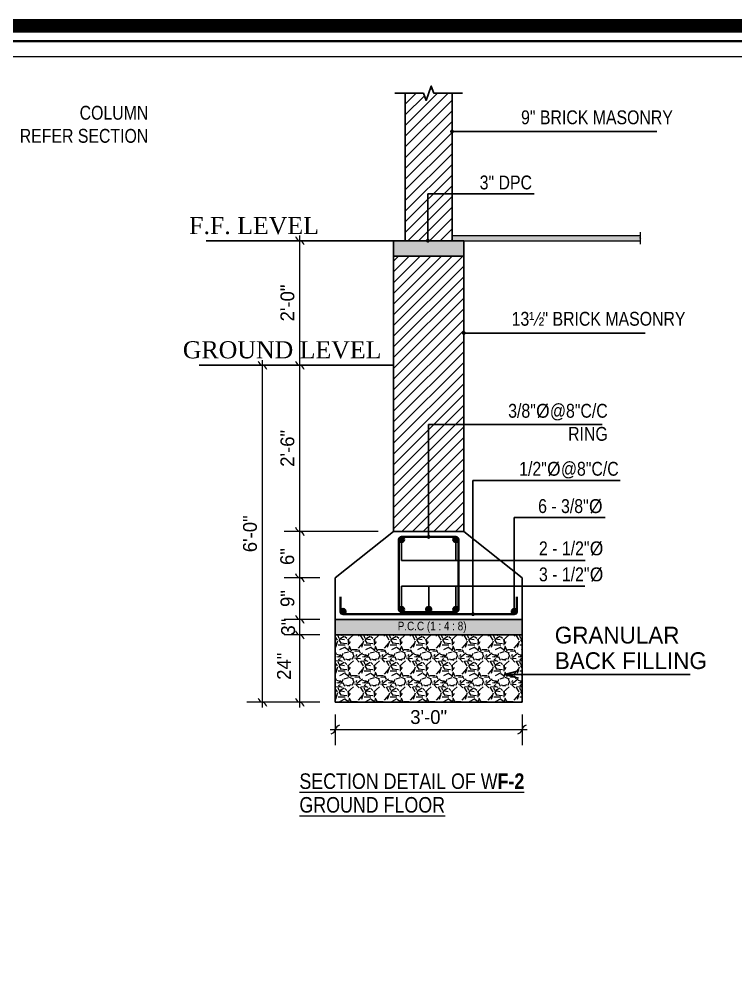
# Model space of a CAD drawing. Header units: inches. Extents: x 77090 to 90659, y -228139 to -226123.
# Drawn here: x 81551 to 81966, y -227131 to -226582 of the extents above; entities that cross this region are included whole.
import ezdxf

# ---------------------------------------------------------------- set-up
doc = ezdxf.new("R2010")
doc.units = ezdxf.units.IN
doc.header["$LTSCALE"] = 15
doc.header["$MEASUREMENT"] = 0
doc.header["$PDMODE"] = 66
doc.linetypes.add('ACAD_ISO02W100', pattern=[15, 12, -3])
doc.layers.get('0').update_dxf_attribs({"lineweight": 25})
doc.layers.get('Defpoints').update_dxf_attribs({"lineweight": 25})
for name, color, linetype, lineweight in [('DIM', 42, 'Continuous', 13), ('doted1', 30, 'ACAD_ISO02W100', 13), ('HACH', 8, 'Continuous', 13), ('level', 7, 'Continuous', 13), ('P-BEAM', 3, 'Continuous', 25), ('STEEL', 211, 'Continuous', 35), ('TEXTS', 41, 'Continuous', 13)]:
    doc.layers.add(name, color=color, linetype=linetype, lineweight=lineweight)
doc.styles.add('ADE', font='', dxfattribs={"height": 6})
doc.styles.get("Standard").update_dxf_attribs({"font": 'trebuc.ttf'})
doc.styles.add('style10', font='stylu.ttf', dxfattribs={"height": 12})
doc.styles.add('XFINE', font='romans.shx')
doc.styles.get('ADE').set_extended_font_data('Arial Rounded MT Bold')
doc.dimstyles.new('DIM100', dxfattribs={"dimscale": 0, "dimtxt": 9, "dimasz": 9, "dimexe": 0, "dimexo": 0, "dimgap": 2, "dimtad": 1, "dimrnd": 0.25, "dimzin": 1, "dimdsep": 46, "dimlunit": 4, "dimtxsty": 'Standard', "dimblk": 'INTEGRAL', "dimcen": 0.0625, "dimdle": 1, "dimse1": 1, "dimse2": 1, "dimclrd": 256, "dimclrt": 7, "dimadec": 0, "dimazin": 0, "dimtfac": 0.5, "dimtix": 1, "dimtmove": 1, "dimatfit": 3, "dimldrblk": 'DOTSMALL', "dimfxl": 0, "dimtolj": 1, "dimtzin": 0, "dimarcsym": 0})
doc.dimstyles.new('Standard 1', dxfattribs={"dimtxt": 9, "dimasz": 8, "dimexe": 9, "dimexo": 9, "dimgap": 3, "dimtad": 1, "dimdec": 1, "dimlfac": -1, "dimzin": 3, "dimdsep": 46, "dimlunit": 4, "dimtxsty": 'XFINE', "dimblk": 'ARCHTICK', "dimcen": 0.09, "dimdle": 9, "dimclrd": 42, "dimclre": 6, "dimclrt": 7, "dimadec": 0, "dimazin": 0, "dimtfac": 1, "dimtdec": 1, "dimtofl": 0, "dimtmove": 2, "dimatfit": 3, "dimldrblk": 'ARCHTICK', "dimfxl": 0, "dimtolj": 1, "dimtzin": 0, "dimlwd": -1, "dimlwe": -1, "dimarcsym": 0})
doc.dimstyles.new('STANDARD$7', dxfattribs={"dimtxt": 2, "dimasz": 3, "dimexe": 2, "dimexo": 1, "dimgap": 0.5, "dimtad": 3, "dimzin": 3, "dimdsep": 46, "dimlunit": 4, "dimtxsty": 'Standard', "dimcen": 0.0625, "dimclrd": 256, "dimclre": 256, "dimclrt": 256, "dimadec": 0, "dimazin": 0, "dimtfac": 1, "dimtmove": 0, "dimatfit": 3, "dimfxl": 0, "dimtolj": 1, "dimtzin": 0, "dimarcsym": 0})

# ---------------------------------------------------------------- blocks, each defined once
blk = doc.blocks.new('_Integral')
at = {"color": 0, "linetype": 'ByBlock', "lineweight": -2}
for centre, start, end in [((0.445, -0.091), 102, 168), ((-0.445, 0.091), 282, 348)]:
    blk.add_arc(centre, 0.454, start, end, dxfattribs=at)
blk = doc.blocks.new('*D44')
at = {"layer": 'Defpoints', "color": 0}
for p in [(81734.18, -226974.43), (81842.18, -226974.43), (81842.18, -226992.1)]:
    blk.add_point(p, dxfattribs=at)
at = {"layer": 'DIM'}
for p, q in [((81734.18, -226983.43), (81734.18, -227001.1)), ((81842.18, -226983.43), (81842.18, -227001.1))]:
    blk.add_line(p, q, dxfattribs=at)
at = {"layer": 'DIM', "color": 42}
blk.add_line((81731.18, -226992.1), (81845.18, -226992.1), dxfattribs=at)
at = {"layer": 'DIM', "color": 42, "xscale": 7, "yscale": 7, "zscale": 7, "rotation": 180}
blk.add_blockref('_Integral', (81734.18, -226992.1), dxfattribs=at)
at = {"layer": 'DIM', "color": 42, "xscale": 7, "yscale": 7, "zscale": 7}
blk.add_blockref('_Integral', (81842.18, -226992.1), dxfattribs=at)
at = {"layer": 'DIM', "color": 7, "insert": (81788.18, -226984.93), "char_height": 12, "attachment_point": 5, "style": 'style10'}
blk.add_mtext('\\A1;{\\H0.66667x;3\'-0"}', dxfattribs=at)
blk = doc.blocks.new('_ArchTick')
at = {"color": 0, "linetype": 'ByBlock', "lineweight": 5, "const_width": 0.15}
blk.add_lwpolyline([(-0.5, -0.5), (0.5, 0.5)], dxfattribs=at)
blk = doc.blocks.new('*D101')
at = {"layer": 'Defpoints', "color": 0}
for p in [(81713.71, -226928.42), (81734.18, -226928.42), (81734.18, -226937.42)]:
    blk.add_point(p, dxfattribs=at)
at = {"layer": 'DIM'}
for p, q in [((81725.18, -226928.42), (81704.71, -226928.42)), ((81725.18, -226937.42), (81704.71, -226937.42))]:
    blk.add_line(p, q, dxfattribs=at)
at = {"layer": 'DIM', "color": 42}
blk.add_line((81713.71, -226940.42), (81713.71, -226925.42), dxfattribs=at)
at = {"layer": 'DIM', "color": 42, "xscale": 7, "yscale": 7, "zscale": 7}
for p, rotation in [((81713.71, -226928.42), 90), ((81713.71, -226937.42), 270)]:
    blk.add_blockref('_Integral', p, dxfattribs=dict(at, rotation=rotation))
at = {"layer": 'DIM', "color": 7, "insert": (81706.98, -226932.92), "char_height": 12, "attachment_point": 5, "rotation": 90, "style": 'style10'}
blk.add_mtext('\\A1;{\\H0.66667x;3"}', dxfattribs=at)
blk = doc.blocks.new('*D102')
at = {"layer": 'Defpoints', "color": 0}
for p in [(81713.71, -226904.42), (81734.18, -226904.42), (81734.18, -226928.42)]:
    blk.add_point(p, dxfattribs=at)
at = {"layer": 'DIM', "color": 42}
blk.add_line((81713.71, -226931.42), (81713.71, -226901.42), dxfattribs=at)
at = {"layer": 'DIM'}
for p, q in [((81725.18, -226904.42), (81704.71, -226904.42)), ((81725.18, -226928.42), (81704.71, -226928.42))]:
    blk.add_line(p, q, dxfattribs=at)
at = {"layer": 'DIM', "color": 42, "xscale": 7, "yscale": 7, "zscale": 7}
for p, rotation in [((81713.71, -226904.42), 90), ((81713.71, -226928.42), 270)]:
    blk.add_blockref('_Integral', p, dxfattribs=dict(at, rotation=rotation))
at = {"layer": 'DIM', "color": 7, "insert": (81706.58, -226916.42), "char_height": 12, "attachment_point": 5, "rotation": 90, "style": 'style10'}
blk.add_mtext('\\A1;{\\H0.66667x;9"}', dxfattribs=at)
blk = doc.blocks.new('*D103')
at = {"layer": 'Defpoints', "color": 0}
for p in [(81713.71, -226877.63), (81767.93, -226877.63), (81734.18, -226904.42)]:
    blk.add_point(p, dxfattribs=at)
at = {"layer": 'DIM', "color": 42}
blk.add_line((81713.71, -226907.42), (81713.71, -226874.63), dxfattribs=at)
at = {"layer": 'DIM'}
for p, q in [((81758.93, -226877.63), (81704.71, -226877.63)), ((81725.18, -226904.42), (81704.71, -226904.42))]:
    blk.add_line(p, q, dxfattribs=at)
at = {"layer": 'DIM', "color": 42, "xscale": 7, "yscale": 7, "zscale": 7}
for p, rotation in [((81713.71, -226877.63), 90), ((81713.71, -226904.42), 270)]:
    blk.add_blockref('_Integral', p, dxfattribs=dict(at, rotation=rotation))
at = {"layer": 'DIM', "color": 7, "insert": (81706.44, -226892.15), "char_height": 12, "attachment_point": 5, "rotation": 90, "style": 'style10'}
blk.add_mtext('\\A1;{\\H0.66667x;6"}', dxfattribs=at)
blk = doc.blocks.new('*D104')
at = {"layer": 'Defpoints', "color": 0}
for p in [(81713.71, -226781.63), (81767.93, -226781.63), (81767.93, -226877.63)]:
    blk.add_point(p, dxfattribs=at)
at = {"layer": 'DIM'}
for p, q in [((81758.93, -226781.63), (81704.71, -226781.63)), ((81758.93, -226877.63), (81704.71, -226877.63))]:
    blk.add_line(p, q, dxfattribs=at)
at = {"layer": 'DIM', "color": 42}
blk.add_line((81713.71, -226880.63), (81713.71, -226778.63), dxfattribs=at)
at = {"layer": 'DIM', "color": 42, "xscale": 7, "yscale": 7, "zscale": 7}
for p, rotation in [((81713.71, -226781.63), 90), ((81713.71, -226877.63), 270)]:
    blk.add_blockref('_Integral', p, dxfattribs=dict(at, rotation=rotation))
at = {"layer": 'DIM', "color": 7, "insert": (81706.56, -226829.63), "char_height": 12, "attachment_point": 5, "rotation": 90, "style": 'style10'}
blk.add_mtext('\\A1;{\\H0.66667x;2\'-6"}', dxfattribs=at)
blk = doc.blocks.new('*D105')
at = {"layer": 'Defpoints', "color": 0}
for p in [(81713.71, -226709.63), (81774.68, -226709.63), (81767.93, -226781.63)]:
    blk.add_point(p, dxfattribs=at)
at = {"layer": 'DIM'}
for p, q in [((81765.68, -226709.63), (81704.71, -226709.63)), ((81758.93, -226781.63), (81704.71, -226781.63))]:
    blk.add_line(p, q, dxfattribs=at)
at = {"layer": 'DIM', "color": 42}
blk.add_line((81713.71, -226784.63), (81713.71, -226706.63), dxfattribs=at)
at = {"layer": 'DIM', "color": 42, "xscale": 7, "yscale": 7, "zscale": 7}
for p, rotation in [((81713.71, -226709.63), 90), ((81713.71, -226781.63), 270)]:
    blk.add_blockref('_Integral', p, dxfattribs=dict(at, rotation=rotation))
at = {"layer": 'DIM', "color": 7, "insert": (81706.57, -226745.63), "char_height": 12, "attachment_point": 5, "rotation": 90, "style": 'style10'}
blk.add_mtext('\\A1;{\\H0.66667x;2\'-0"}', dxfattribs=at)
blk = doc.blocks.new('*D45')
at = {"layer": 'Defpoints', "color": 0}
for p in [(81692.1, -226781.63), (81731.82, -226781.63), (81734.18, -226976.35)]:
    blk.add_point(p, dxfattribs=at)
at = {"layer": 'DIM'}
for p, q in [((81722.82, -226781.63), (81683.1, -226781.63)), ((81725.18, -226976.35), (81683.1, -226976.35))]:
    blk.add_line(p, q, dxfattribs=at)
at = {"layer": 'DIM', "color": 42}
blk.add_line((81692.1, -226979.35), (81692.1, -226778.63), dxfattribs=at)
at = {"layer": 'DIM', "color": 42, "xscale": 7, "yscale": 7, "zscale": 7}
for p, rotation in [((81692.1, -226781.63), 90), ((81692.1, -226976.35), 270)]:
    blk.add_blockref('_Integral', p, dxfattribs=dict(at, rotation=rotation))
at = {"layer": 'DIM', "color": 7, "insert": (81684.92, -226878.99), "char_height": 12, "attachment_point": 5, "rotation": 90, "style": 'style10'}
blk.add_mtext('\\A1;{\\H0.66667x;6\'-0"}', dxfattribs=at)
blk = doc.blocks.new('*D406')
at = {"layer": 'Defpoints', "color": 0}
for p in [(81713.71, -226937.42), (81734.18, -226937.42), (81734.18, -226976.35)]:
    blk.add_point(p, dxfattribs=at)
at = {"layer": 'DIM', "color": 42}
blk.add_line((81713.71, -226979.35), (81713.71, -226934.42), dxfattribs=at)
at = {"layer": 'DIM'}
for p, q in [((81725.18, -226937.42), (81704.71, -226937.42)), ((81725.18, -226976.35), (81704.71, -226976.35))]:
    blk.add_line(p, q, dxfattribs=at)
at = {"layer": 'DIM', "color": 42, "xscale": 7, "yscale": 7, "zscale": 7}
for p, rotation in [((81713.71, -226937.42), 90), ((81713.71, -226976.35), 270)]:
    blk.add_blockref('_Integral', p, dxfattribs=dict(at, rotation=rotation))
at = {"layer": 'DIM', "color": 7, "insert": (81704.52, -226955.54), "char_height": 12, "attachment_point": 5, "rotation": 90, "style": 'style10'}
blk.add_mtext('\\A1;{\\H0.66667x;24"}', dxfattribs=at)

msp = doc.modelspace()

# ---------------------------------------------------------------- hatches: boundary and pattern name
at = {"layer": 'HACH', "ltscale": 10}
h = msp.add_hatch(dxfattribs=at)
h.set_pattern_fill('ANSI31', color=256, scale=35, style=0)
h.set_pattern_definition([(45, (11332.929, -49170.5646), (-3.09359217, 3.09359217), [])])
h.paths.add_polyline_path([(81801.68, -226624.44), (81791.18, -226624.44), (81789.68, -226620.31), (81786.68, -226628.56), (81785.18, -226624.44), (81774.68, -226624.44), (81774.68, -226709.63), (81801.68, -226709.63)])
for points in [[(81808.43, -226709.63), (81767.93, -226709.63), (81767.93, -226718.63), (81808.43, -226718.63)], [(81910.6, -226706.63), (81801.68, -226706.63), (81801.68, -226709.63), (81910.6, -226709.63), (81910.6, -226708.13), (81910.26, -226708.01), (81910.6, -226707.88)]]:
    msp.add_hatch(color=256, dxfattribs=at).paths.add_polyline_path(points)
h = msp.add_hatch(dxfattribs=at)
h.set_pattern_fill('ANSI31', color=256, scale=35, style=0)
h.set_pattern_definition([(45, (-3078.907, -37278.0993), (-3.09359217, 3.09359217), [])])
h.paths.add_polyline_path([(81808.43, -226718.63), (81767.93, -226718.63), (81767.93, -226877.63), (81808.43, -226877.63)])
h = msp.add_hatch(dxfattribs=at)
h.set_pattern_fill('AR-CONC', color=256, scale=0.5, style=0)
h.set_pattern_definition([(50, (10814.58, -49427.6532), (3.586300913, -0.313760675), [0.375, -4.125]), (355, (10814.58, -49427.6532), (-0.69375667, 3.76096067), [0.3, -3.3]), (100.4514, (10814.879, -49427.6794), (2.89254691, 3.44719771), [0.31870095, -3.50571056]), (46.1842, (10814.58, -49426.653), (5.33620524, -0.82759507), [0.5625, -6.1875]), (96.6356, (10815.0247, -49426.722), (4.67331353, 4.87058935), [0.47805144, -5.258565]), (351.1842, (10814.58, -49426.653), (4.67330973, 4.870593), [0.45, -4.95]), (21, (10815.08, -49426.9032), (2.98453526, -2.013094453), [0.375, -4.125]), (326, (10815.08, -49426.9032), (1.21657666, 3.625750225), [0.3, -3.3]), (71.4514, (10815.3288, -49427.071), (4.20111314, 1.612652484), [0.31870095, -3.50571056]), (37.5, (10814.58, -49427.6532), (0.060799277, 1.664469269), [0, -3.26, 0, -3.35, 0, -3.3125]), (7.5, (10814.58, -49427.6532), (1.315347687, 1.97205856), [0, -1.91, 0, -3.185, 0, -1.2625]), (327.5, (10813.465, -49427.6532), (2.669112181, -0.112774359), [0, -1.25, 0, -3.9, 0, -5.175]), (317.5, (10812.965, -49427.6532), (2.915930847, 0.500524912), [0, -1.625, 0, -2.59, 0, -3.675])])
h.paths.add_polyline_path([(81842.18, -226928.42), (81734.18, -226928.42), (81734.18, -226937.42), (81842.18, -226937.42)])
h.paths.add_polyline_path([(81756.85, -226937.73), (81811.72, -226937.73), (81811.72, -226927.41), (81756.85, -226927.41)], flags=9)
h = msp.add_hatch(dxfattribs=at)
h.set_pattern_fill('GRAVEL', color=256, scale=15, style=0)
h.set_pattern_definition([(228.0128, (827.6262, 15), (-119.9999734824, -135.000020124), [2.01804, -199.78632]), (184.9697, (826.27616, 13.5), (180.0000157728, 14.9998696051), [3.46302, -342.838875]), (132.5104, (822.8262, 13.2), (149.9998607752, -165.000130108), [2.44182, -241.74048]), (267.2737, (816.97616, 9.45), (14.999940266, 300.0000044246), [3.15357, -312.20337]), (292.8337, (816.82616, 6.3), (-75.0001485816, 179.9999461767), [3.092325, -306.140595]), (357.2737, (818.02616, 3.45), (-300.0000044246, 14.999940266), [3.15357, -312.20337]), (37.6942, (821.17616, 3.3), (-195.0001101843, -149.9998560774), [4.170435, -412.872735]), (72.2553, (824.47616, 5.85), (105.0001614406, 329.9999434686), [3.93732, -389.794815]), (121.4296, (825.67616, 9.6), (-120.0001235126, 194.9999255474), [3.16425, -313.261095]), (175.2364, (824.0262, 12.3), (165.000014195, -14.99987299), [3.61248, -177.011445]), (222.3974, (820.42616, 12.6), (-180.0001102661, -164.9998812302), [4.67172, -462.500625]), (138.8141, (831.8262, 9.3), (-105.000044202, 89.9999597), [1.594515, -157.85766]), (171.4692, (830.62616, 10.35), (194.9999742722, -30.0001186506), [3.033555, -300.322665]), (225, (827.626, 10.8), (-2e-15, -15.00000464), [2.121315, -19.09188]), (203.1986, (826.5762, 12.6), (74.99999596, 30.000019879), [1.14237, -113.094225]), (291.8014, (825.5262, 12.15), (-14.999998658, 45.000004095), [1.615545, -79.16193]), (30.9638, (826.1262, 10.65), (44.999970334, 30.000037253), [2.623935, -84.840345]), (161.5651, (828.376, 12), (30.00000652, -14.99997605), [1.897365, -45.536805]), (16.3895, (816.82616, 12.15), (150.0000329762, 44.9998906473), [2.658, -263.142675]), (70.3462, (819.3762, 12.9), (-59.9999287106, -165.000032034), [2.229915, -220.76112]), (293.1986, (828.3762, 15), (-30.000019879, 74.99999596), [2.284725, -111.95187]), (343.6105, (829.27616, 12.9), (-150.0000329762, 44.9998906473), [2.658, -263.142675]), (339.444, (816.8262, 2.85), (-75.000027668, 29.999939946), [2.5632, -125.59686]), (294.7751, (819.2262, 1.95), (-74.9998828387, 165.0000513276), [2.14767, -212.619645]), (66.8014, (828.5262, 0), (30.000019879, 74.99999596), [2.284725, -111.95187]), (17.354, (829.4262, 2.1), (-195.0000302865, -59.999917534), [2.514465, -248.93136]), (69.444, (821.1762, 0), (-29.999939946, -75.000027668), [1.2816, -126.87846]), (101.3099, (827.6262, 0), (-14.999964482, 60.000011283), [0.76485, -75.720435]), (165.9638, (827.476, 0.75), (45.00000819, -14.99997086), [3.092325, -58.75425]), (186.009, (824.47616, 1.5), (149.9999962636, 14.9999897622), [2.86575, -283.708845]), (303.6901, (826.126, 9.3), (-15.00002002, 29.99999337), [2.16333, -51.919935]), (353.1572, (827.32616, 7.5), (254.9999904822, -30.0001199689), [3.77691, -373.913445]), (60.9454, (831.0762, 7.05), (-60.000000408, -105.0000057685), [1.54434, -152.89011]), (90, (831.826, 8.4), (-15, 15), [0.9, -14.1]), (120.2564, (824.1762, 1.95), (59.999923302, -105.000036838), [2.08386, -206.3028]), (48.0128, (823.1262, 3.75), (119.9999734824, 135.000020124), [4.03608, -197.76828]), (0, (825.826, 6.75), (15, 15), [3.9, -11.1]), (325.3048, (829.7262, 6.75), (-149.9999138848, 105.000129144), [2.37171, -234.79911]), (254.0546, (831.6762, 5.4), (-14.99999834, -60.0000019), [2.18403, -107.01762]), (207.646, (831.07616, 3.3), (-284.9999371077, -150.0001156975), [3.555975, -352.04211]), (175.4261, (827.92616, 1.65), (-195.0000083747, 14.9999220174), [3.761985, -372.43611])])
h.paths.add_polyline_path([(81842.18, -226937.42), (81734.18, -226937.42), (81734.18, -226976.35), (81842.18, -226976.35)])
at = {"layer": 'STEEL'}
for points in [[(81773.93, -226882.29, 1), (81770.93, -226882.29, 1)], [(81805.43, -226882.29, 1), (81802.43, -226882.29, 1)], [(81740.18, -226923.92, 1), (81737.18, -226923.92, 1)], [(81773.93, -226922.7, 1), (81770.93, -226922.7, 1)], [(81789.7, -226922.7, 1), (81786.7, -226922.7, 1)], [(81805.43, -226922.7, 1), (81802.43, -226922.7, 1)], [(81839.18, -226923.92, 1), (81836.18, -226923.92, 1)]]:
    msp.add_hatch(color=256, dxfattribs=at).paths.add_polyline_path(points)

# ---------------------------------------------------------------- linework, layer by layer
at = {"layer": 'doted1', "linetype": 'ByBlock', "ltscale": 0.3, "const_width": 7.79}
msp.add_lwpolyline([(80784.71, -227702.72), (80784.71, -226585.45), (82365.35, -226585.45), (82365.35, -227702.72)], close=True, dxfattribs=at)
at = {"layer": 'HACH', "ltscale": 10}
for p, q in [((81801.68, -226706.63), (81910.6, -226706.63)), ((81801.68, -226709.63), (81910.6, -226709.63))]:
    msp.add_line(p, q, dxfattribs=at)
at = {"layer": 'HACH', "linetype": 'Continuous', "ltscale": 10}
msp.add_lwpolyline([(81910.6, -226711.63), (81910.6, -226708.38), (81910.94, -226708.26), (81910.26, -226708.01), (81910.6, -226707.88), (81910.6, -226704.63)], dxfattribs=at)
at = {"layer": 'level', "linetype": 'ByBlock', "lineweight": 35, "ltscale": 0.1}
msp.add_lwpolyline([(80793.55, -227693.88), (80793.55, -226594.3), (82356.5, -226594.3), (82356.5, -227693.88)], close=True, dxfattribs=at)
at = {"layer": 'level', "ltscale": 0.25}
msp.add_lwpolyline([(80802.4, -227685.03), (80802.4, -226603.14), (82347.65, -226603.14), (82347.65, -227685.03)], close=True, dxfattribs=at)
at = {"layer": 'P-BEAM', "ltscale": 0.1}
for p, q in [((81774.68, -226709.63), (81774.68, -226624.44)), ((81801.68, -226709.63), (81801.68, -226624.44)), ((81659.62, -226709.63), (81808.43, -226709.63)), ((81767.93, -226877.63), (81767.93, -226709.63)), ((81808.43, -226877.63), (81808.43, -226709.63)), ((81767.93, -226718.63), (81808.43, -226718.63)), ((81655.58, -226781.63), (81767.93, -226781.63)), ((81767.93, -226877.63), (81734.18, -226904.42)), ((81767.93, -226877.63), (81808.43, -226877.63)), ((81808.43, -226877.63), (81842.18, -226904.42)), ((81734.18, -226976.35), (81734.18, -226904.42)), ((81842.18, -226976.35), (81842.18, -226904.42)), ((81734.18, -226928.42), (81842.18, -226928.42)), ((81734.18, -226937.42), (81842.18, -226937.42)), ((81734.18, -226976.35), (81842.18, -226976.35))]:
    msp.add_line(p, q, dxfattribs=at)
msp.add_lwpolyline([(81807.68, -226624.44), (81791.18, -226624.44), (81789.68, -226620.31), (81786.68, -226628.56), (81785.18, -226624.44), (81768.68, -226624.44)], dxfattribs=at)
at = {"layer": 'STEEL'}
for p, q in [((81803.93, -226880.79), (81772.43, -226880.79)), ((81770.93, -226922.7), (81770.93, -226882.29)), ((81805.43, -226922.7), (81805.43, -226882.29)), ((81737.18, -226923.92), (81737.18, -226915.4)), ((81839.18, -226923.92), (81839.18, -226915.4)), ((81803.93, -226924.2), (81772.43, -226924.2)), ((81738.68, -226925.42), (81837.68, -226925.42))]:
    msp.add_line(p, q, dxfattribs=at)
for centre in [(81772.43, -226882.29), (81803.93, -226882.29), (81738.68, -226923.92), (81772.43, -226922.7), (81788.2, -226922.7), (81803.93, -226922.7), (81837.68, -226923.92)]:
    msp.add_circle(centre, 1.5, dxfattribs=at)
for centre, start, end in [((81772.43, -226882.29), 90, 180), ((81803.93, -226882.29), 0, 90), ((81738.68, -226923.92), 180, 270), ((81772.43, -226922.7), 180, 270), ((81803.93, -226922.7), 270, 0), ((81837.68, -226923.92), 270, 0)]:
    msp.add_arc(centre, 1.5, start, end, dxfattribs=at)

# ---------------------------------------------------------------- texts
at = {"layer": 'TEXTS', "style": 'style10'}
for s, height, p in [('GRANULAR', 9.698, (81861.11, -226942.38)), ('BACK FILLING ', 9.6976, (81861.11, -226957.13))]:
    msp.add_text(s, height=height, dxfattribs=at).set_placement(p)
at = {"layer": 'TEXTS', "width": 337.0428, "attachment_point": 3, "style": 'ADE'}
for s, insert, char_height in [('{\\fTechnic|b0|i0|c2|p2;COLUMN  \\PREFER SECTION}', (81626.09, -226631.72), 8), ('{\\fTechnic|b0|i0|c2|p2; 9" BRICK MASONRY}', (81929.37, -226634.35), 8), ('{\\fTechnic|b0|i0|c2|p2;3" DPC}', (81847.92, -226671.99), 8), ('{\\fTimes New Roman|b0|i0|c0|p18;F.F. LEVEL}', (81724.74, -226695.95), 9.8806), ('{\\fTechnic|b0|i0|c2|p2; 13½" BRICK MASONRY}', (81936.66, -226750.75), 8), ('{\\fTimes New Roman|b0|i0|c0|p18;GROUND LEVEL}', (81760.87, -226767.73), 9.8806), ('{\\fTechnic|b0|i0|c2|p2;3/8"\\fTrebuchet MS|b0|i0|c0|p34;Ø\\fTechnic|b0|i0|c2|p2;@8"C/C\\P                                                           RING                }', (81891.71, -226803.91), 8), ('{\\fTechnic|b0|i0|c2|p2;1/2"\\fTrebuchet MS|b0|i0|c0|p34;%%C\\fTechnic|b0|i0|c2|p2;@8"C/C                }', (81898.06, -226837.42), 8), ('{\\fTechnic|b0|i0|c2|p2; 6 - 3/8"\\fTrebuchet MS|b0|i0|c0|p34;%%C\\fTechnic|b0|i0|c2|p2;                }', (81888.85, -226858.99), 8), ('{\\fTechnic|b0|i0|c2|p2; 2 - 1/2"\\fTrebuchet MS|b0|i0|c0|p34;%%C\\fTechnic|b0|i0|c2|p2;                }', (81889.32, -226883.4), 8), ('{\\fTechnic|b0|i0|c2|p2; 3 - 1/2"\\fTrebuchet MS|b0|i0|c0|p34;%%C\\fTechnic|b0|i0|c2|p2;                }', (81889.32, -226898.43), 8), ('{\\fTechnic|b0|i0|c2|p2;P.C.C (1 : 4 : 8)                }', (81810.07, -226929.76), 5)]:
    msp.add_mtext(s, dxfattribs=dict(at, insert=insert, char_height=char_height))
at = {"layer": 'TEXTS', "linetype": 'ByBlock', "char_height": 9, "width": 751.356, "attachment_point": 1, "style": 'ADE'}
for s, insert in [('{\\fTechnic|b0|i0|c2|p2;\\LSECTION DETAIL OF W\\fTechnic|b1|i0|c2|p2;F-2}', (81713.46, -227017.41)), ('{\\fTechnic|b0|i0|c2|p2;\\LGROUND FLOOR}', (81713.46, -227031.09))]:
    msp.add_mtext(s, dxfattribs=dict(at, insert=insert))

# ---------------------------------------------------------------- dimensions: what is measured, and where the dimension line sits
at = {"layer": 'DIM'}
for base, p1, p2, text, picture, middle in [((81713.71, -226709.63), (81767.93, -226781.63), (81774.68, -226709.63), '{\\H0.66667x;2\'-0"}', '*D105', (81706.57, -226745.63)), ((81692.1, -226781.63), (81734.18, -226976.35), (81731.82, -226781.63), '{\\H0.66667x;6\'-0"}', '*D45', (81684.92, -226878.99)), ((81713.71, -226781.63), (81767.93, -226877.63), (81767.93, -226781.63), '{\\H0.66667x;2\'-6"}', '*D104', (81706.56, -226829.63)), ((81713.71, -226904.42), (81734.18, -226928.42), (81734.18, -226904.42), '{\\H0.66667x;9"}', '*D102', (81706.58, -226916.42))]:
    dim = msp.add_linear_dim(base=base, p1=p1, p2=p2, angle=90, text=text, dimstyle='Standard 1', override={"dimasz": 7, "dimtxsty": 'style10', "dimblk1": 'Integral', "dimblk2": 'Integral', "dimsah": 1, "dimdle": 3, "dimclre": 256}, dxfattribs=at)
    dim.commit()
    dim.dimension.update_dxf_attribs({"geometry": picture, "text_midpoint": middle})
for base, p1, p2, text, picture, middle in [((81713.71, -226877.63), (81734.18, -226904.42), (81767.93, -226877.63), '{\\H0.66667x;6"}', '*D103', (81706.44, -226892.15)), ((81713.71, -226928.42), (81734.18, -226937.42), (81734.18, -226928.42), '{\\H0.66667x;3"}', '*D101', (81706.98, -226932.92)), ((81713.71, -226937.42), (81734.18, -226976.35), (81734.18, -226937.42), '{\\H0.66667x;24"}', '*D406', (81704.52, -226955.54))]:
    dim = msp.add_linear_dim(base=base, p1=p1, p2=p2, angle=90, text=text, dimstyle='Standard 1', override={"dimasz": 7, "dimtxsty": 'style10', "dimblk1": 'Integral', "dimblk2": 'Integral', "dimsah": 1, "dimdle": 3, "dimclre": 256}, dxfattribs=at)
    dim.commit()
    dim.dimension.update_dxf_attribs({"geometry": picture, "text_midpoint": middle, "dimtype": 128})
dim = msp.add_linear_dim(base=(81842.18, -226992.1), p1=(81734.18, -226974.43), p2=(81842.18, -226974.43), text='{\\H0.66667x;3\'-0"}', dimstyle='Standard 1', override={"dimasz": 7, "dimtxsty": 'style10', "dimblk1": 'Integral', "dimblk2": 'Integral', "dimsah": 1, "dimdle": 3, "dimclre": 256}, dxfattribs=at)
dim.commit()
dim.dimension.update_dxf_attribs({"geometry": '*D44', "text_midpoint": (81788.18, -226984.93)})

# ---------------------------------------------------------------- leaders
at = {"layer": 'TEXTS'}
for points, dimstyle, override in [([(81801.69, -226646.58), (81920.1, -226646.58)], 'DIM100', {"dimscale": 1, "dimtad": 0}), ([(81787.74, -226709.63), (81787.74, -226682.54), (81849.18, -226682.54)], 'DIM100', {"dimscale": 1, "dimasz": 9, "dimtad": 0}), ([(81808.53, -226762.98), (81913.34, -226762.98)], 'DIM100', {"dimscale": 1, "dimtad": 0}), ([(81788.18, -226880.79), (81788.18, -226815.77), (81888.5, -226815.77)], 'DIM100', {"dimscale": 1, "dimtad": 0}), ([(81813.81, -226925.42), (81813.81, -226848.28), (81898.82, -226848.28)], 'DIM100', {"dimscale": 1, "dimtad": 0}), ([(81837.68, -226923.92), (81837.68, -226869.59), (81890.17, -226869.59)], 'DIM100', {"dimscale": 1, "dimtad": 0}), ([(81772.43, -226883.79), (81772.43, -226894.36), (81878.67, -226894.36)], 'DIM100', {"dimscale": 1, "dimasz": 3, "dimtad": 0}), ([(81803.93, -226883.79), (81803.93, -226894.36)], 'DIM100', {"dimscale": 1, "dimasz": 3, "dimtad": 0}), ([(81772.43, -226921.2), (81772.43, -226909.28), (81878.42, -226909.28)], 'DIM100', {"dimscale": 1, "dimasz": 3, "dimtad": 0}), ([(81788.2, -226921.2), (81788.2, -226909.28)], 'DIM100', {"dimscale": 1, "dimasz": 3, "dimtad": 0}), ([(81803.93, -226921.2), (81803.93, -226909.28)], 'DIM100', {"dimscale": 1, "dimasz": 3, "dimtad": 0}), ([(81832.07, -226960.25), (81939.46, -226960.25)], 'STANDARD$7', {"dimtxt": 8, "dimasz": 8, "dimexe": 3, "dimexo": 3, "dimgap": 0.09, "dimtad": 0, "dimdec": 3, "dimzin": 0, "dimcen": 3, "dimdle": 3, "dimclrd": 0, "dimclre": 0, "dimclrt": 0, "dimtdec": 3, "dimtmove": 1, "dimldrblk": 'Open30', "dimfrac": 1})]:
    msp.add_leader(points, dimstyle=dimstyle, override=override, dxfattribs=at)

doc.saveas('drawing.dxf')
